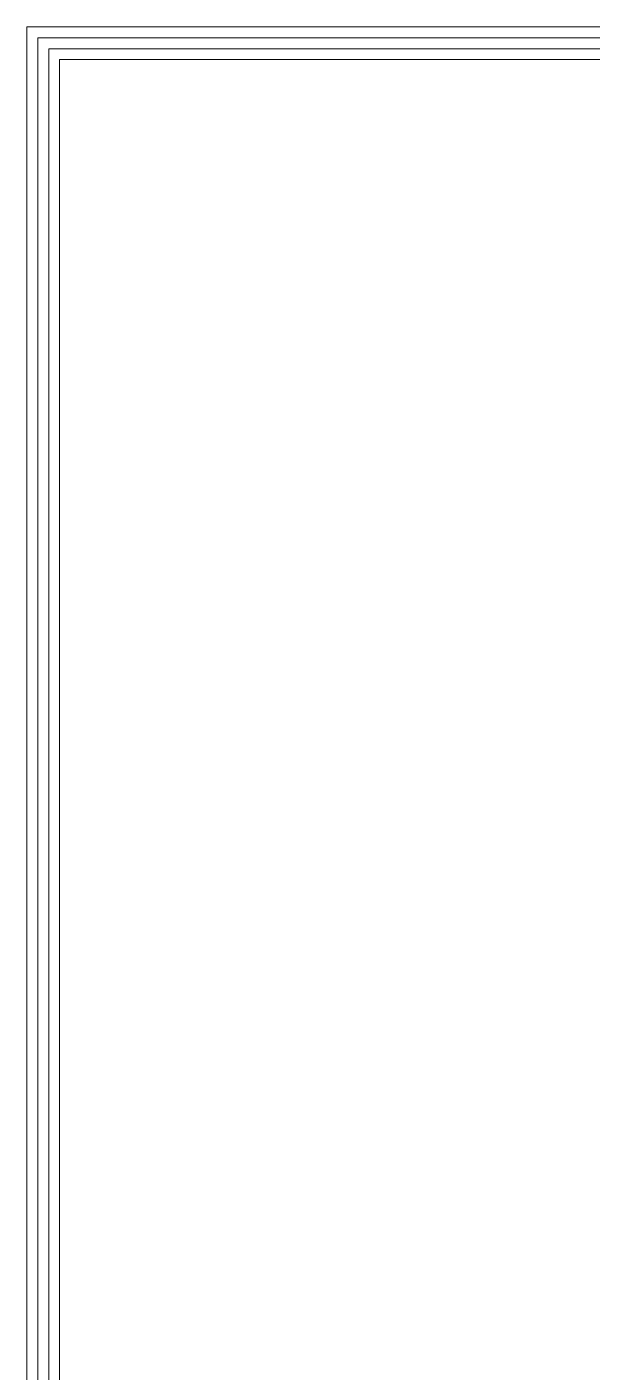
# Model space of a CAD drawing. Header units: inches. Extents: x 213 to 17763, y -4830 to 1802.
# Drawn here: x 6976.5 to 7105.3, y -1015 to -708.5 of the extents above; entities that cross this region are included whole.
import ezdxf

# ---------------------------------------------------------------- set-up
doc = ezdxf.new("R2010")
doc.units = ezdxf.units.IN
doc.header["$MEASUREMENT"] = 0
doc.layers.add('PDF2_0', color=7, linetype='Continuous')
doc.layers.add('PDF2_MK. KITCHEN ESSENTAILS', color=7, linetype='Continuous', true_color=0x767676)

msp = doc.modelspace()

# ---------------------------------------------------------------- linework, layer by layer
at = {"layer": 'PDF2_0', "lineweight": 5}
msp.add_lwpolyline([(7648.64, -1291), (6976.5, -1291), (6976.5, -708.51), (7798, -708.51), (7798, -1141.65, -0.414214)], format="xyb", close=True, dxfattribs=at)
for points in [[(7648.64, -1288.53), (6978.97, -1288.53), (6978.97, -710.98), (7795.53, -710.98), (7795.53, -1141.65, -0.414214), (7648.64, -1288.53)], [(7648.64, -1286.04), (6981.46, -1286.04), (6981.46, -713.47), (7793.04, -713.47), (7793.04, -1141.65, -0.414214), (7648.64, -1286.04)]]:
    msp.add_lwpolyline(points, format="xyb", dxfattribs=at)
msp.add_lwpolyline([(6983.95, -715.96), (7653.38, -715.96), (7653.38, -1267.88), (6983.95, -1267.88)], close=True, dxfattribs=at)
at = {"layer": 'PDF2_MK. KITCHEN ESSENTAILS', "lineweight": 5}
msp.add_lwpolyline([(6983.95, -1267.88), (7653.38, -1267.88), (7653.38, -715.96), (6983.95, -715.96)], close=True, dxfattribs=at)

doc.saveas('drawing.dxf')
